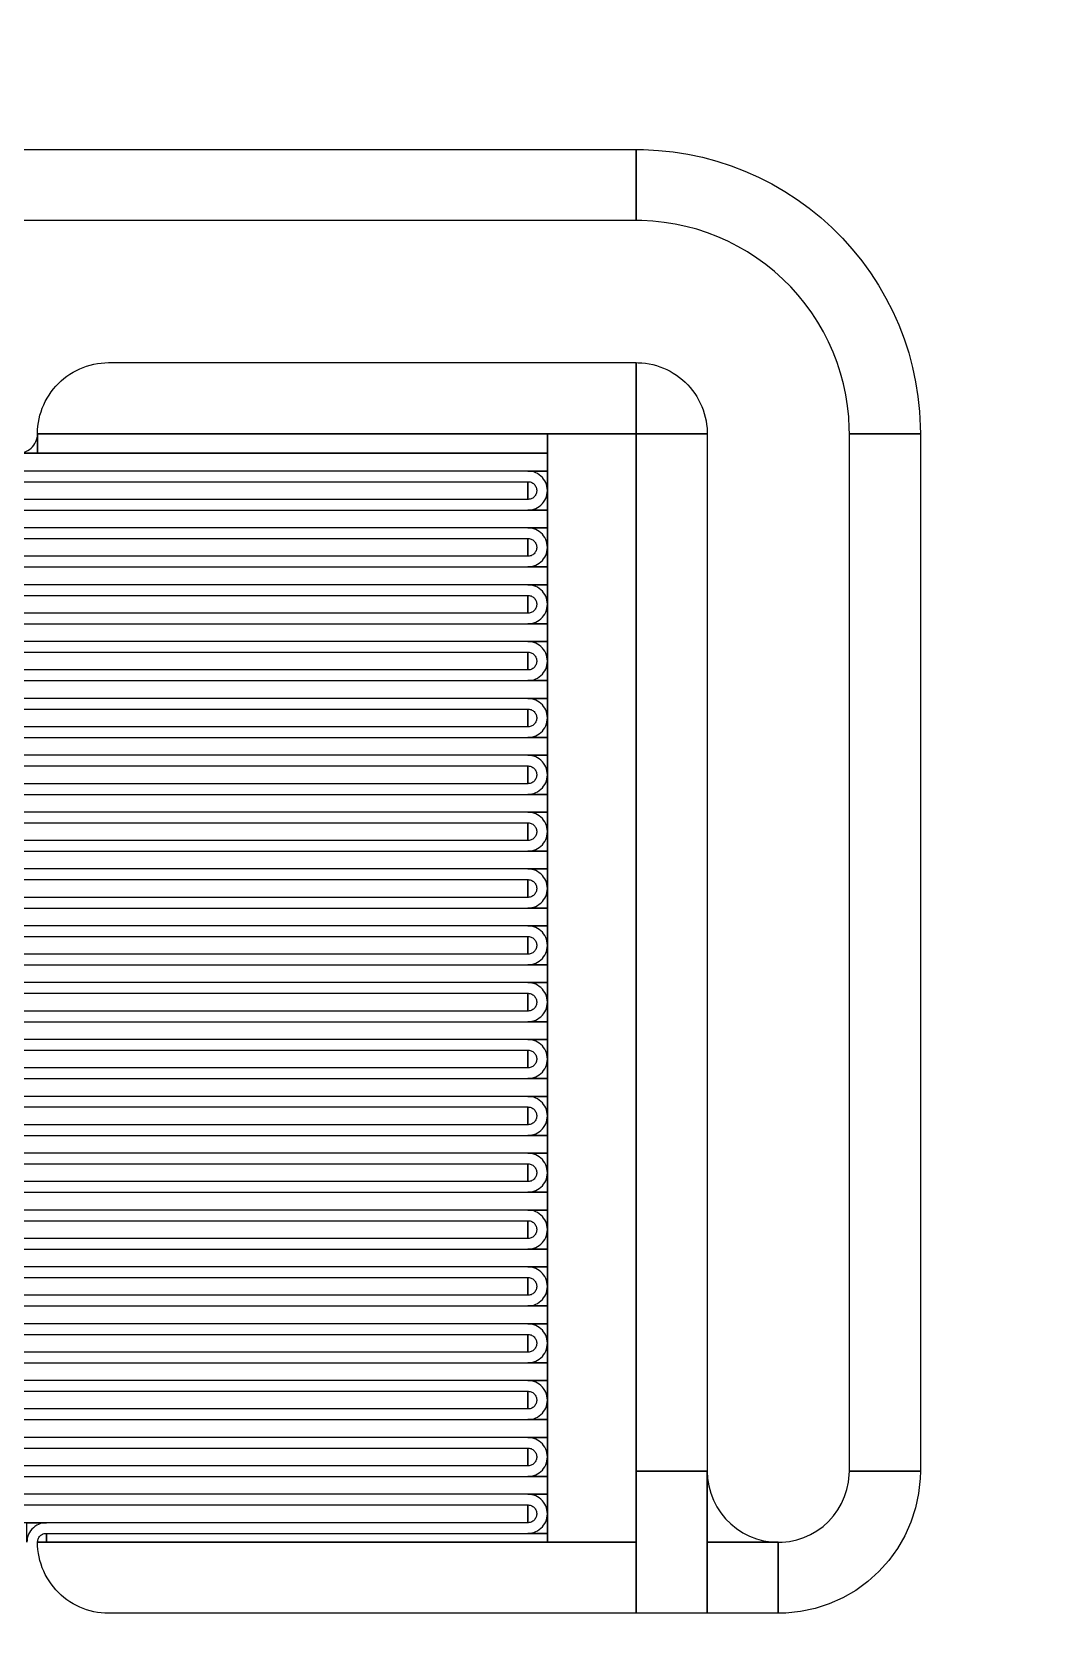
# Model space of a CAD drawing. Extents: x -50000 to 50000, y -50000 to 50000.
# Drawn here: x -30900 to -30614.2, y -11471.6 to -11018 of the extents above; entities that cross this region are included whole.
import ezdxf

# ---------------------------------------------------------------- set-up
doc = ezdxf.new("R2010")
doc.units = 0
doc.layers.add('FRAME', color=14, linetype='CONTINUOUS')
doc.layers.add('XOR4', color=17, linetype='CONTINUOUS')

# ---------------------------------------------------------------- blocks, each defined once
blk = doc.blocks.new('CHIP_RESONATOR')
at = {"layer": 'XOR4'}
for points in [[(4830, 3229), (4830, 3249), (5170, 3249), (5170, 3229)], [(5230, 3169), (5229.979, 3170.571), (5229.815, 3173.708), (5229.487, 3176.832), (5228.995, 3179.934), (5228.342, 3183.007), (5227.529, 3186.041), (5226.558, 3189.028), (5225.433, 3191.961), (5224.155, 3194.831), (5222.729, 3197.63), (5221.158, 3200.35), (5219.448, 3202.984), (5217.601, 3205.526), (5215.624, 3207.967), (5213.522, 3210.301), (5211.301, 3212.522), (5208.967, 3214.624), (5206.526, 3216.601), (5203.984, 3218.448), (5201.35, 3220.158), (5198.63, 3221.729), (5195.831, 3223.155), (5192.961, 3224.433), (5190.028, 3225.558), (5187.041, 3226.529), (5184.007, 3227.342), (5180.934, 3227.995), (5177.832, 3228.487), (5174.708, 3228.815), (5171.571, 3228.979), (5170, 3229), (5170, 3249), (5172.094, 3248.973), (5176.277, 3248.753), (5180.442, 3248.316), (5184.579, 3247.66), (5188.676, 3246.79), (5192.721, 3245.706), (5196.705, 3244.411), (5200.615, 3242.91), (5204.441, 3241.207), (5208.173, 3239.305), (5211.8, 3237.211), (5215.312, 3234.93), (5218.701, 3232.468), (5221.956, 3229.832), (5225.068, 3227.03), (5228.03, 3224.068), (5230.832, 3220.956), (5233.468, 3217.701), (5235.93, 3214.312), (5238.211, 3210.8), (5240.305, 3207.173), (5242.207, 3203.441), (5243.91, 3199.615), (5245.411, 3195.705), (5246.706, 3191.721), (5247.79, 3187.676), (5248.66, 3183.579), (5249.316, 3179.442), (5249.753, 3175.277), (5249.973, 3171.094), (5250, 3169)], [(5001.5, 3169), (5001.527, 3170.047), (5001.61, 3171.091), (5001.746, 3172.129), (5001.937, 3173.158), (5002.181, 3174.176), (5002.479, 3175.18), (5002.828, 3176.167), (5003.229, 3177.135), (5003.68, 3178.08), (5004.179, 3179), (5004.727, 3179.893), (5005.32, 3180.756), (5005.957, 3181.586), (5006.637, 3182.383), (5007.358, 3183.142), (5008.117, 3183.863), (5008.914, 3184.543), (5009.744, 3185.18), (5010.607, 3185.773), (5011.5, 3186.321), (5012.42, 3186.82), (5013.365, 3187.271), (5014.333, 3187.672), (5015.32, 3188.021), (5016.324, 3188.319), (5017.342, 3188.563), (5018.371, 3188.754), (5019.409, 3188.89), (5020.453, 3188.973), (5021.5, 3189), (5170, 3189), (5170, 3169)], [(5170, 3169), (5170, 3189), (5170.524, 3188.993), (5171.569, 3188.938), (5172.611, 3188.829), (5173.645, 3188.665), (5174.669, 3188.447), (5175.68, 3188.176), (5176.676, 3187.853), (5177.654, 3187.478), (5178.61, 3187.052), (5179.543, 3186.576), (5180.45, 3186.053), (5181.328, 3185.483), (5182.175, 3184.867), (5182.989, 3184.208), (5183.767, 3183.507), (5184.507, 3182.767), (5185.208, 3181.989), (5185.867, 3181.175), (5186.483, 3180.328), (5187.053, 3179.45), (5187.576, 3178.543), (5188.052, 3177.61), (5188.478, 3176.654), (5188.853, 3175.676), (5189.176, 3174.68), (5189.447, 3173.669), (5189.665, 3172.645), (5189.829, 3171.611), (5189.938, 3170.569), (5189.993, 3169.524), (5190, 3169)], [(4996, 3163.5), (4996.575, 3163.53), (4997.144, 3163.62), (4997.7, 3163.769), (4998.237, 3163.975), (4998.75, 3164.237), (4999.233, 3164.55), (4999.68, 3164.913), (5000.087, 3165.32), (5000.45, 3165.767), (5000.763, 3166.25), (5001.025, 3166.763), (5001.231, 3167.3), (5001.38, 3167.856), (5001.47, 3168.425), (5001.5, 3169), (5001.5, 3163.5)], [(5001.5, 3163.5), (5001.5, 3169), (5145, 3169), (5145, 3163.5)], [(5145, 2857), (5145, 3169), (5170, 3169), (5170, 2857)], [(5170, 2877), (5170, 3169), (5190, 3169), (5190, 2877)], [(5230, 2877), (5230, 3169), (5250, 3169), (5250, 2877)], [(4860.5, 3158.5), (4860.5, 3163.5), (5145, 3163.5), (5145, 3158.5)], [(5145, 3153), (5144.97, 3153.575), (5144.88, 3154.144), (5144.731, 3154.7), (5144.525, 3155.237), (5144.263, 3155.75), (5143.95, 3156.233), (5143.587, 3156.68), (5143.18, 3157.087), (5142.733, 3157.45), (5142.25, 3157.763), (5141.737, 3158.025), (5141.2, 3158.231), (5140.644, 3158.38), (5140.075, 3158.47), (5139.5, 3158.5), (5145, 3158.5)], [(4855, 3150.5), (4855, 3155.5), (5139.5, 3155.5), (5139.5, 3150.5)], [(5139.5, 3150.5), (5139.5, 3155.5), (5139.631, 3155.497), (5139.891, 3155.469), (5140.147, 3155.415), (5140.396, 3155.334), (5140.635, 3155.228), (5140.862, 3155.097), (5141.073, 3154.943), (5141.268, 3154.768), (5141.443, 3154.573), (5141.597, 3154.362), (5141.728, 3154.135), (5141.834, 3153.896), (5141.915, 3153.647), (5141.969, 3153.391), (5141.997, 3153.131), (5141.997, 3152.869), (5141.969, 3152.609), (5141.915, 3152.353), (5141.834, 3152.104), (5141.728, 3151.865), (5141.597, 3151.638), (5141.443, 3151.427), (5141.268, 3151.232), (5141.073, 3151.057), (5140.862, 3150.903), (5140.635, 3150.772), (5140.396, 3150.666), (5140.147, 3150.585), (5139.891, 3150.531), (5139.631, 3150.503)], [(5139.5, 3147.5), (5140.075, 3147.53), (5140.644, 3147.62), (5141.2, 3147.769), (5141.737, 3147.975), (5142.25, 3148.237), (5142.733, 3148.55), (5143.18, 3148.913), (5143.587, 3149.32), (5143.95, 3149.767), (5144.263, 3150.25), (5144.525, 3150.763), (5144.731, 3151.3), (5144.88, 3151.856), (5144.97, 3152.425), (5145, 3153), (5145, 3147.5)], [(4860.5, 3142.5), (4860.5, 3147.5), (5145, 3147.5), (5145, 3142.5)], [(4855, 3134.5), (4855, 3139.5), (5139.5, 3139.5), (5139.5, 3134.5)], [(5145, 3137), (5144.97, 3137.575), (5144.88, 3138.144), (5144.731, 3138.7), (5144.525, 3139.237), (5144.263, 3139.75), (5143.95, 3140.233), (5143.587, 3140.68), (5143.18, 3141.087), (5142.733, 3141.45), (5142.25, 3141.763), (5141.737, 3142.025), (5141.2, 3142.231), (5140.644, 3142.38), (5140.075, 3142.47), (5139.5, 3142.5), (5145, 3142.5)], [(5139.5, 3134.5), (5139.5, 3139.5), (5139.631, 3139.497), (5139.891, 3139.469), (5140.147, 3139.415), (5140.396, 3139.334), (5140.635, 3139.228), (5140.862, 3139.097), (5141.073, 3138.943), (5141.268, 3138.768), (5141.443, 3138.573), (5141.597, 3138.362), (5141.728, 3138.135), (5141.834, 3137.896), (5141.915, 3137.647), (5141.969, 3137.391), (5141.997, 3137.131), (5141.997, 3136.869), (5141.969, 3136.609), (5141.915, 3136.353), (5141.834, 3136.104), (5141.728, 3135.865), (5141.597, 3135.638), (5141.443, 3135.427), (5141.268, 3135.232), (5141.073, 3135.057), (5140.862, 3134.903), (5140.635, 3134.772), (5140.396, 3134.666), (5140.147, 3134.585), (5139.891, 3134.531), (5139.631, 3134.503)], [(5139.5, 3131.5), (5140.075, 3131.53), (5140.644, 3131.62), (5141.2, 3131.769), (5141.737, 3131.975), (5142.25, 3132.237), (5142.733, 3132.55), (5143.18, 3132.913), (5143.587, 3133.32), (5143.95, 3133.767), (5144.263, 3134.25), (5144.525, 3134.763), (5144.731, 3135.3), (5144.88, 3135.856), (5144.97, 3136.425), (5145, 3137), (5145, 3131.5)], [(4860.5, 3126.5), (4860.5, 3131.5), (5145, 3131.5), (5145, 3126.5)], [(5145, 3121), (5144.97, 3121.575), (5144.88, 3122.144), (5144.731, 3122.7), (5144.525, 3123.237), (5144.263, 3123.75), (5143.95, 3124.233), (5143.587, 3124.68), (5143.18, 3125.087), (5142.733, 3125.45), (5142.25, 3125.763), (5141.737, 3126.025), (5141.2, 3126.231), (5140.644, 3126.38), (5140.075, 3126.47), (5139.5, 3126.5), (5145, 3126.5)], [(4855, 3118.5), (4855, 3123.5), (5139.5, 3123.5), (5139.5, 3118.5)], [(5139.5, 3118.5), (5139.5, 3123.5), (5139.631, 3123.497), (5139.891, 3123.469), (5140.147, 3123.415), (5140.396, 3123.334), (5140.635, 3123.228), (5140.862, 3123.097), (5141.073, 3122.943), (5141.268, 3122.768), (5141.443, 3122.573), (5141.597, 3122.362), (5141.728, 3122.135), (5141.834, 3121.896), (5141.915, 3121.647), (5141.969, 3121.391), (5141.997, 3121.131), (5141.997, 3120.869), (5141.969, 3120.609), (5141.915, 3120.353), (5141.834, 3120.104), (5141.728, 3119.865), (5141.597, 3119.638), (5141.443, 3119.427), (5141.268, 3119.232), (5141.073, 3119.057), (5140.862, 3118.903), (5140.635, 3118.772), (5140.396, 3118.666), (5140.147, 3118.585), (5139.891, 3118.531), (5139.631, 3118.503)], [(5139.5, 3115.5), (5140.075, 3115.53), (5140.644, 3115.62), (5141.2, 3115.769), (5141.737, 3115.975), (5142.25, 3116.237), (5142.733, 3116.55), (5143.18, 3116.913), (5143.587, 3117.32), (5143.95, 3117.767), (5144.263, 3118.25), (5144.525, 3118.763), (5144.731, 3119.3), (5144.88, 3119.856), (5144.97, 3120.425), (5145, 3121), (5145, 3115.5)], [(4860.5, 3110.5), (4860.5, 3115.5), (5145, 3115.5), (5145, 3110.5)], [(4855, 3102.5), (4855, 3107.5), (5139.5, 3107.5), (5139.5, 3102.5)], [(5145, 3105), (5144.97, 3105.575), (5144.88, 3106.144), (5144.731, 3106.7), (5144.525, 3107.237), (5144.263, 3107.75), (5143.95, 3108.233), (5143.587, 3108.68), (5143.18, 3109.087), (5142.733, 3109.45), (5142.25, 3109.763), (5141.737, 3110.025), (5141.2, 3110.231), (5140.644, 3110.38), (5140.075, 3110.47), (5139.5, 3110.5), (5145, 3110.5)], [(5139.5, 3102.5), (5139.5, 3107.5), (5139.631, 3107.497), (5139.891, 3107.469), (5140.147, 3107.415), (5140.396, 3107.334), (5140.635, 3107.228), (5140.862, 3107.097), (5141.073, 3106.943), (5141.268, 3106.768), (5141.443, 3106.573), (5141.597, 3106.362), (5141.728, 3106.135), (5141.834, 3105.896), (5141.915, 3105.647), (5141.969, 3105.391), (5141.997, 3105.131), (5141.997, 3104.869), (5141.969, 3104.609), (5141.915, 3104.353), (5141.834, 3104.104), (5141.728, 3103.865), (5141.597, 3103.638), (5141.443, 3103.427), (5141.268, 3103.232), (5141.073, 3103.057), (5140.862, 3102.903), (5140.635, 3102.772), (5140.396, 3102.666), (5140.147, 3102.585), (5139.891, 3102.531), (5139.631, 3102.503)], [(5139.5, 3099.5), (5140.075, 3099.53), (5140.644, 3099.62), (5141.2, 3099.769), (5141.737, 3099.975), (5142.25, 3100.237), (5142.733, 3100.55), (5143.18, 3100.913), (5143.587, 3101.32), (5143.95, 3101.767), (5144.263, 3102.25), (5144.525, 3102.763), (5144.731, 3103.3), (5144.88, 3103.856), (5144.97, 3104.425), (5145, 3105), (5145, 3099.5)], [(4860.5, 3094.5), (4860.5, 3099.5), (5145, 3099.5), (5145, 3094.5)], [(5145, 3089), (5144.97, 3089.575), (5144.88, 3090.144), (5144.731, 3090.7), (5144.525, 3091.237), (5144.263, 3091.75), (5143.95, 3092.233), (5143.587, 3092.68), (5143.18, 3093.087), (5142.733, 3093.45), (5142.25, 3093.763), (5141.737, 3094.025), (5141.2, 3094.231), (5140.644, 3094.38), (5140.075, 3094.47), (5139.5, 3094.5), (5145, 3094.5)], [(4855, 3086.5), (4855, 3091.5), (5139.5, 3091.5), (5139.5, 3086.5)], [(5139.5, 3086.5), (5139.5, 3091.5), (5139.631, 3091.497), (5139.891, 3091.469), (5140.147, 3091.415), (5140.396, 3091.334), (5140.635, 3091.228), (5140.862, 3091.097), (5141.073, 3090.943), (5141.268, 3090.768), (5141.443, 3090.573), (5141.597, 3090.362), (5141.728, 3090.135), (5141.834, 3089.896), (5141.915, 3089.647), (5141.969, 3089.391), (5141.997, 3089.131), (5141.997, 3088.869), (5141.969, 3088.609), (5141.915, 3088.353), (5141.834, 3088.104), (5141.728, 3087.865), (5141.597, 3087.638), (5141.443, 3087.427), (5141.268, 3087.232), (5141.073, 3087.057), (5140.862, 3086.903), (5140.635, 3086.772), (5140.396, 3086.666), (5140.147, 3086.585), (5139.891, 3086.531), (5139.631, 3086.503)], [(5139.5, 3083.5), (5140.075, 3083.53), (5140.644, 3083.62), (5141.2, 3083.769), (5141.737, 3083.975), (5142.25, 3084.237), (5142.733, 3084.55), (5143.18, 3084.913), (5143.587, 3085.32), (5143.95, 3085.767), (5144.263, 3086.25), (5144.525, 3086.763), (5144.731, 3087.3), (5144.88, 3087.856), (5144.97, 3088.425), (5145, 3089), (5145, 3083.5)], [(4860.5, 3078.5), (4860.5, 3083.5), (5145, 3083.5), (5145, 3078.5)], [(4855, 3070.5), (4855, 3075.5), (5139.5, 3075.5), (5139.5, 3070.5)], [(5145, 3073), (5144.97, 3073.575), (5144.88, 3074.144), (5144.731, 3074.7), (5144.525, 3075.237), (5144.263, 3075.75), (5143.95, 3076.233), (5143.587, 3076.68), (5143.18, 3077.087), (5142.733, 3077.45), (5142.25, 3077.763), (5141.737, 3078.025), (5141.2, 3078.231), (5140.644, 3078.38), (5140.075, 3078.47), (5139.5, 3078.5), (5145, 3078.5)], [(5139.5, 3070.5), (5139.5, 3075.5), (5139.631, 3075.497), (5139.891, 3075.469), (5140.147, 3075.415), (5140.396, 3075.334), (5140.635, 3075.228), (5140.862, 3075.097), (5141.073, 3074.943), (5141.268, 3074.768), (5141.443, 3074.573), (5141.597, 3074.362), (5141.728, 3074.135), (5141.834, 3073.896), (5141.915, 3073.647), (5141.969, 3073.391), (5141.997, 3073.131), (5141.997, 3072.869), (5141.969, 3072.609), (5141.915, 3072.353), (5141.834, 3072.104), (5141.728, 3071.865), (5141.597, 3071.638), (5141.443, 3071.427), (5141.268, 3071.232), (5141.073, 3071.057), (5140.862, 3070.903), (5140.635, 3070.772), (5140.396, 3070.666), (5140.147, 3070.585), (5139.891, 3070.531), (5139.631, 3070.503)], [(5139.5, 3067.5), (5140.075, 3067.53), (5140.644, 3067.62), (5141.2, 3067.769), (5141.737, 3067.975), (5142.25, 3068.237), (5142.733, 3068.55), (5143.18, 3068.913), (5143.587, 3069.32), (5143.95, 3069.767), (5144.263, 3070.25), (5144.525, 3070.763), (5144.731, 3071.3), (5144.88, 3071.856), (5144.97, 3072.425), (5145, 3073), (5145, 3067.5)], [(4860.5, 3062.5), (4860.5, 3067.5), (5145, 3067.5), (5145, 3062.5)], [(5145, 3057), (5144.97, 3057.575), (5144.88, 3058.144), (5144.731, 3058.7), (5144.525, 3059.237), (5144.263, 3059.75), (5143.95, 3060.233), (5143.587, 3060.68), (5143.18, 3061.087), (5142.733, 3061.45), (5142.25, 3061.763), (5141.737, 3062.025), (5141.2, 3062.231), (5140.644, 3062.38), (5140.075, 3062.47), (5139.5, 3062.5), (5145, 3062.5)], [(4855, 3054.5), (4855, 3059.5), (5139.5, 3059.5), (5139.5, 3054.5)], [(5139.5, 3054.5), (5139.5, 3059.5), (5139.631, 3059.497), (5139.891, 3059.469), (5140.147, 3059.415), (5140.396, 3059.334), (5140.635, 3059.228), (5140.862, 3059.097), (5141.073, 3058.943), (5141.268, 3058.768), (5141.443, 3058.573), (5141.597, 3058.362), (5141.728, 3058.135), (5141.834, 3057.896), (5141.915, 3057.647), (5141.969, 3057.391), (5141.997, 3057.131), (5141.997, 3056.869), (5141.969, 3056.609), (5141.915, 3056.353), (5141.834, 3056.104), (5141.728, 3055.865), (5141.597, 3055.638), (5141.443, 3055.427), (5141.268, 3055.232), (5141.073, 3055.057), (5140.862, 3054.903), (5140.635, 3054.772), (5140.396, 3054.666), (5140.147, 3054.585), (5139.891, 3054.531), (5139.631, 3054.503)], [(5139.5, 3051.5), (5140.075, 3051.53), (5140.644, 3051.62), (5141.2, 3051.769), (5141.737, 3051.975), (5142.25, 3052.237), (5142.733, 3052.55), (5143.18, 3052.913), (5143.587, 3053.32), (5143.95, 3053.767), (5144.263, 3054.25), (5144.525, 3054.763), (5144.731, 3055.3), (5144.88, 3055.856), (5144.97, 3056.425), (5145, 3057), (5145, 3051.5)], [(4860.5, 3046.5), (4860.5, 3051.5), (5145, 3051.5), (5145, 3046.5)], [(5145, 3041), (5144.97, 3041.575), (5144.88, 3042.144), (5144.731, 3042.7), (5144.525, 3043.237), (5144.263, 3043.75), (5143.95, 3044.233), (5143.587, 3044.68), (5143.18, 3045.087), (5142.733, 3045.45), (5142.25, 3045.763), (5141.737, 3046.025), (5141.2, 3046.231), (5140.644, 3046.38), (5140.075, 3046.47), (5139.5, 3046.5), (5145, 3046.5)], [(4855, 3038.5), (4855, 3043.5), (5139.5, 3043.5), (5139.5, 3038.5)], [(5139.5, 3038.5), (5139.5, 3043.5), (5139.631, 3043.497), (5139.891, 3043.469), (5140.147, 3043.415), (5140.396, 3043.334), (5140.635, 3043.228), (5140.862, 3043.097), (5141.073, 3042.943), (5141.268, 3042.768), (5141.443, 3042.573), (5141.597, 3042.362), (5141.728, 3042.135), (5141.834, 3041.896), (5141.915, 3041.647), (5141.969, 3041.391), (5141.997, 3041.131), (5141.997, 3040.869), (5141.969, 3040.609), (5141.915, 3040.353), (5141.834, 3040.104), (5141.728, 3039.865), (5141.597, 3039.638), (5141.443, 3039.427), (5141.268, 3039.232), (5141.073, 3039.057), (5140.862, 3038.903), (5140.635, 3038.772), (5140.396, 3038.666), (5140.147, 3038.585), (5139.891, 3038.531), (5139.631, 3038.503)], [(5139.5, 3035.5), (5140.075, 3035.53), (5140.644, 3035.62), (5141.2, 3035.769), (5141.737, 3035.975), (5142.25, 3036.237), (5142.733, 3036.55), (5143.18, 3036.913), (5143.587, 3037.32), (5143.95, 3037.767), (5144.263, 3038.25), (5144.525, 3038.763), (5144.731, 3039.3), (5144.88, 3039.856), (5144.97, 3040.425), (5145, 3041), (5145, 3035.5)], [(4860.5, 3030.5), (4860.5, 3035.5), (5145, 3035.5), (5145, 3030.5)], [(5145, 3025), (5144.97, 3025.575), (5144.88, 3026.144), (5144.731, 3026.7), (5144.525, 3027.237), (5144.263, 3027.75), (5143.95, 3028.233), (5143.587, 3028.68), (5143.18, 3029.087), (5142.733, 3029.45), (5142.25, 3029.763), (5141.737, 3030.025), (5141.2, 3030.231), (5140.644, 3030.38), (5140.075, 3030.47), (5139.5, 3030.5), (5145, 3030.5)], [(4855, 3022.5), (4855, 3027.5), (5139.5, 3027.5), (5139.5, 3022.5)], [(5139.5, 3022.5), (5139.5, 3027.5), (5139.631, 3027.497), (5139.891, 3027.469), (5140.147, 3027.415), (5140.396, 3027.334), (5140.635, 3027.228), (5140.862, 3027.097), (5141.073, 3026.943), (5141.268, 3026.768), (5141.443, 3026.573), (5141.597, 3026.362), (5141.728, 3026.135), (5141.834, 3025.896), (5141.915, 3025.647), (5141.969, 3025.391), (5141.997, 3025.131), (5141.997, 3024.869), (5141.969, 3024.609), (5141.915, 3024.353), (5141.834, 3024.104), (5141.728, 3023.865), (5141.597, 3023.638), (5141.443, 3023.427), (5141.268, 3023.232), (5141.073, 3023.057), (5140.862, 3022.903), (5140.635, 3022.772), (5140.396, 3022.666), (5140.147, 3022.585), (5139.891, 3022.531), (5139.631, 3022.503)], [(5139.5, 3019.5), (5140.075, 3019.53), (5140.644, 3019.62), (5141.2, 3019.769), (5141.737, 3019.975), (5142.25, 3020.237), (5142.733, 3020.55), (5143.18, 3020.913), (5143.587, 3021.32), (5143.95, 3021.767), (5144.263, 3022.25), (5144.525, 3022.763), (5144.731, 3023.3), (5144.88, 3023.856), (5144.97, 3024.425), (5145, 3025), (5145, 3019.5)], [(4860.5, 3014.5), (4860.5, 3019.5), (5145, 3019.5), (5145, 3014.5)], [(5145, 3009), (5144.97, 3009.575), (5144.88, 3010.144), (5144.731, 3010.7), (5144.525, 3011.237), (5144.263, 3011.75), (5143.95, 3012.233), (5143.587, 3012.68), (5143.18, 3013.087), (5142.733, 3013.45), (5142.25, 3013.763), (5141.737, 3014.025), (5141.2, 3014.231), (5140.644, 3014.38), (5140.075, 3014.47), (5139.5, 3014.5), (5145, 3014.5)], [(4855, 3006.5), (4855, 3011.5), (5139.5, 3011.5), (5139.5, 3006.5)], [(5139.5, 3006.5), (5139.5, 3011.5), (5139.631, 3011.497), (5139.891, 3011.469), (5140.147, 3011.415), (5140.396, 3011.334), (5140.635, 3011.228), (5140.862, 3011.097), (5141.073, 3010.943), (5141.268, 3010.768), (5141.443, 3010.573), (5141.597, 3010.362), (5141.728, 3010.135), (5141.834, 3009.896), (5141.915, 3009.647), (5141.969, 3009.391), (5141.997, 3009.131), (5141.997, 3008.869), (5141.969, 3008.609), (5141.915, 3008.353), (5141.834, 3008.104), (5141.728, 3007.865), (5141.597, 3007.638), (5141.443, 3007.427), (5141.268, 3007.232), (5141.073, 3007.057), (5140.862, 3006.903), (5140.635, 3006.772), (5140.396, 3006.666), (5140.147, 3006.585), (5139.891, 3006.531), (5139.631, 3006.503)], [(5139.5, 3003.5), (5140.075, 3003.53), (5140.644, 3003.62), (5141.2, 3003.769), (5141.737, 3003.975), (5142.25, 3004.237), (5142.733, 3004.55), (5143.18, 3004.913), (5143.587, 3005.32), (5143.95, 3005.767), (5144.263, 3006.25), (5144.525, 3006.763), (5144.731, 3007.3), (5144.88, 3007.856), (5144.97, 3008.425), (5145, 3009), (5145, 3003.5)], [(4860.5, 2998.5), (4860.5, 3003.5), (5145, 3003.5), (5145, 2998.5)], [(5145, 2993), (5144.97, 2993.575), (5144.88, 2994.144), (5144.731, 2994.7), (5144.525, 2995.237), (5144.263, 2995.75), (5143.95, 2996.233), (5143.587, 2996.68), (5143.18, 2997.087), (5142.733, 2997.45), (5142.25, 2997.763), (5141.737, 2998.025), (5141.2, 2998.231), (5140.644, 2998.38), (5140.075, 2998.47), (5139.5, 2998.5), (5145, 2998.5)], [(4855, 2990.5), (4855, 2995.5), (5139.5, 2995.5), (5139.5, 2990.5)], [(5139.5, 2990.5), (5139.5, 2995.5), (5139.631, 2995.497), (5139.891, 2995.469), (5140.147, 2995.415), (5140.396, 2995.334), (5140.635, 2995.228), (5140.862, 2995.097), (5141.073, 2994.943), (5141.268, 2994.768), (5141.443, 2994.573), (5141.597, 2994.362), (5141.728, 2994.135), (5141.834, 2993.896), (5141.915, 2993.647), (5141.969, 2993.391), (5141.997, 2993.131), (5141.997, 2992.869), (5141.969, 2992.609), (5141.915, 2992.353), (5141.834, 2992.104), (5141.728, 2991.865), (5141.597, 2991.638), (5141.443, 2991.427), (5141.268, 2991.232), (5141.073, 2991.057), (5140.862, 2990.903), (5140.635, 2990.772), (5140.396, 2990.666), (5140.147, 2990.585), (5139.891, 2990.531), (5139.631, 2990.503)], [(5139.5, 2987.5), (5140.075, 2987.53), (5140.644, 2987.62), (5141.2, 2987.769), (5141.737, 2987.975), (5142.25, 2988.237), (5142.733, 2988.55), (5143.18, 2988.913), (5143.587, 2989.32), (5143.95, 2989.767), (5144.263, 2990.25), (5144.525, 2990.763), (5144.731, 2991.3), (5144.88, 2991.856), (5144.97, 2992.425), (5145, 2993), (5145, 2987.5)], [(4860.5, 2982.5), (4860.5, 2987.5), (5145, 2987.5), (5145, 2982.5)], [(5145, 2977), (5144.97, 2977.575), (5144.88, 2978.144), (5144.731, 2978.7), (5144.525, 2979.237), (5144.263, 2979.75), (5143.95, 2980.233), (5143.587, 2980.68), (5143.18, 2981.087), (5142.733, 2981.45), (5142.25, 2981.763), (5141.737, 2982.025), (5141.2, 2982.231), (5140.644, 2982.38), (5140.075, 2982.47), (5139.5, 2982.5), (5145, 2982.5)], [(4855, 2974.5), (4855, 2979.5), (5139.5, 2979.5), (5139.5, 2974.5)], [(5139.5, 2974.5), (5139.5, 2979.5), (5139.631, 2979.497), (5139.891, 2979.469), (5140.147, 2979.415), (5140.396, 2979.334), (5140.635, 2979.228), (5140.862, 2979.097), (5141.073, 2978.943), (5141.268, 2978.768), (5141.443, 2978.573), (5141.597, 2978.362), (5141.728, 2978.135), (5141.834, 2977.896), (5141.915, 2977.647), (5141.969, 2977.391), (5141.997, 2977.131), (5141.997, 2976.869), (5141.969, 2976.609), (5141.915, 2976.353), (5141.834, 2976.104), (5141.728, 2975.865), (5141.597, 2975.638), (5141.443, 2975.427), (5141.268, 2975.232), (5141.073, 2975.057), (5140.862, 2974.903), (5140.635, 2974.772), (5140.396, 2974.666), (5140.147, 2974.585), (5139.891, 2974.531), (5139.631, 2974.503)], [(5139.5, 2971.5), (5140.075, 2971.53), (5140.644, 2971.62), (5141.2, 2971.769), (5141.737, 2971.975), (5142.25, 2972.237), (5142.733, 2972.55), (5143.18, 2972.913), (5143.587, 2973.32), (5143.95, 2973.767), (5144.263, 2974.25), (5144.525, 2974.763), (5144.731, 2975.3), (5144.88, 2975.856), (5144.97, 2976.425), (5145, 2977), (5145, 2971.5)], [(4860.5, 2966.5), (4860.5, 2971.5), (5145, 2971.5), (5145, 2966.5)], [(5145, 2961), (5144.97, 2961.575), (5144.88, 2962.144), (5144.731, 2962.7), (5144.525, 2963.237), (5144.263, 2963.75), (5143.95, 2964.233), (5143.587, 2964.68), (5143.18, 2965.087), (5142.733, 2965.45), (5142.25, 2965.763), (5141.737, 2966.025), (5141.2, 2966.231), (5140.644, 2966.38), (5140.075, 2966.47), (5139.5, 2966.5), (5145, 2966.5)], [(4855, 2958.5), (4855, 2963.5), (5139.5, 2963.5), (5139.5, 2958.5)], [(5139.5, 2958.5), (5139.5, 2963.5), (5139.631, 2963.497), (5139.891, 2963.469), (5140.147, 2963.415), (5140.396, 2963.334), (5140.635, 2963.228), (5140.862, 2963.097), (5141.073, 2962.943), (5141.268, 2962.768), (5141.443, 2962.573), (5141.597, 2962.362), (5141.728, 2962.135), (5141.834, 2961.896), (5141.915, 2961.647), (5141.969, 2961.391), (5141.997, 2961.131), (5141.997, 2960.869), (5141.969, 2960.609), (5141.915, 2960.353), (5141.834, 2960.104), (5141.728, 2959.865), (5141.597, 2959.638), (5141.443, 2959.427), (5141.268, 2959.232), (5141.073, 2959.057), (5140.862, 2958.903), (5140.635, 2958.772), (5140.396, 2958.666), (5140.147, 2958.585), (5139.891, 2958.531), (5139.631, 2958.503)], [(5139.5, 2955.5), (5140.075, 2955.53), (5140.644, 2955.62), (5141.2, 2955.769), (5141.737, 2955.975), (5142.25, 2956.237), (5142.733, 2956.55), (5143.18, 2956.913), (5143.587, 2957.32), (5143.95, 2957.767), (5144.263, 2958.25), (5144.525, 2958.763), (5144.731, 2959.3), (5144.88, 2959.856), (5144.97, 2960.425), (5145, 2961), (5145, 2955.5)], [(4860.5, 2950.5), (4860.5, 2955.5), (5145, 2955.5), (5145, 2950.5)], [(5145, 2945), (5144.97, 2945.575), (5144.88, 2946.144), (5144.731, 2946.7), (5144.525, 2947.237), (5144.263, 2947.75), (5143.95, 2948.233), (5143.587, 2948.68), (5143.18, 2949.087), (5142.733, 2949.45), (5142.25, 2949.763), (5141.737, 2950.025), (5141.2, 2950.231), (5140.644, 2950.38), (5140.075, 2950.47), (5139.5, 2950.5), (5145, 2950.5)], [(4855, 2942.5), (4855, 2947.5), (5139.5, 2947.5), (5139.5, 2942.5)], [(5139.5, 2942.5), (5139.5, 2947.5), (5139.631, 2947.497), (5139.891, 2947.469), (5140.147, 2947.415), (5140.396, 2947.334), (5140.635, 2947.228), (5140.862, 2947.097), (5141.073, 2946.943), (5141.268, 2946.768), (5141.443, 2946.573), (5141.597, 2946.362), (5141.728, 2946.135), (5141.834, 2945.896), (5141.915, 2945.647), (5141.969, 2945.391), (5141.997, 2945.131), (5141.997, 2944.869), (5141.969, 2944.609), (5141.915, 2944.353), (5141.834, 2944.104), (5141.728, 2943.865), (5141.597, 2943.638), (5141.443, 2943.427), (5141.268, 2943.232), (5141.073, 2943.057), (5140.862, 2942.903), (5140.635, 2942.772), (5140.396, 2942.666), (5140.147, 2942.585), (5139.891, 2942.531), (5139.631, 2942.503)], [(5139.5, 2939.5), (5140.075, 2939.53), (5140.644, 2939.62), (5141.2, 2939.769), (5141.737, 2939.975), (5142.25, 2940.237), (5142.733, 2940.55), (5143.18, 2940.913), (5143.587, 2941.32), (5143.95, 2941.767), (5144.263, 2942.25), (5144.525, 2942.763), (5144.731, 2943.3), (5144.88, 2943.856), (5144.97, 2944.425), (5145, 2945), (5145, 2939.5)], [(4860.5, 2934.5), (4860.5, 2939.5), (5145, 2939.5), (5145, 2934.5)], [(4855, 2926.5), (4855, 2931.5), (5139.5, 2931.5), (5139.5, 2926.5)], [(5145, 2929), (5144.97, 2929.575), (5144.88, 2930.144), (5144.731, 2930.7), (5144.525, 2931.237), (5144.263, 2931.75), (5143.95, 2932.233), (5143.587, 2932.68), (5143.18, 2933.087), (5142.733, 2933.45), (5142.25, 2933.763), (5141.737, 2934.025), (5141.2, 2934.231), (5140.644, 2934.38), (5140.075, 2934.47), (5139.5, 2934.5), (5145, 2934.5)], [(5139.5, 2926.5), (5139.5, 2931.5), (5139.631, 2931.497), (5139.891, 2931.469), (5140.147, 2931.415), (5140.396, 2931.334), (5140.635, 2931.228), (5140.862, 2931.097), (5141.073, 2930.943), (5141.268, 2930.768), (5141.443, 2930.573), (5141.597, 2930.362), (5141.728, 2930.135), (5141.834, 2929.896), (5141.915, 2929.647), (5141.969, 2929.391), (5141.997, 2929.131), (5141.997, 2928.869), (5141.969, 2928.609), (5141.915, 2928.353), (5141.834, 2928.104), (5141.728, 2927.865), (5141.597, 2927.638), (5141.443, 2927.427), (5141.268, 2927.232), (5141.073, 2927.057), (5140.862, 2926.903), (5140.635, 2926.772), (5140.396, 2926.666), (5140.147, 2926.585), (5139.891, 2926.531), (5139.631, 2926.503)], [(5139.5, 2923.5), (5140.075, 2923.53), (5140.644, 2923.62), (5141.2, 2923.769), (5141.737, 2923.975), (5142.25, 2924.237), (5142.733, 2924.55), (5143.18, 2924.913), (5143.587, 2925.32), (5143.95, 2925.767), (5144.263, 2926.25), (5144.525, 2926.763), (5144.731, 2927.3), (5144.88, 2927.856), (5144.97, 2928.425), (5145, 2929), (5145, 2923.5)], [(4860.5, 2918.5), (4860.5, 2923.5), (5145, 2923.5), (5145, 2918.5)], [(5145, 2913), (5144.97, 2913.575), (5144.88, 2914.144), (5144.731, 2914.7), (5144.525, 2915.237), (5144.263, 2915.75), (5143.95, 2916.233), (5143.587, 2916.68), (5143.18, 2917.087), (5142.733, 2917.45), (5142.25, 2917.763), (5141.737, 2918.025), (5141.2, 2918.231), (5140.644, 2918.38), (5140.075, 2918.47), (5139.5, 2918.5), (5145, 2918.5)], [(4855, 2910.5), (4855, 2915.5), (5139.5, 2915.5), (5139.5, 2910.5)], [(5139.5, 2910.5), (5139.5, 2915.5), (5139.631, 2915.497), (5139.891, 2915.469), (5140.147, 2915.415), (5140.396, 2915.334), (5140.635, 2915.228), (5140.862, 2915.097), (5141.073, 2914.943), (5141.268, 2914.768), (5141.443, 2914.573), (5141.597, 2914.362), (5141.728, 2914.135), (5141.834, 2913.896), (5141.915, 2913.647), (5141.969, 2913.391), (5141.997, 2913.131), (5141.997, 2912.869), (5141.969, 2912.609), (5141.915, 2912.353), (5141.834, 2912.104), (5141.728, 2911.865), (5141.597, 2911.638), (5141.443, 2911.427), (5141.268, 2911.232), (5141.073, 2911.057), (5140.862, 2910.903), (5140.635, 2910.772), (5140.396, 2910.666), (5140.147, 2910.585), (5139.891, 2910.531), (5139.631, 2910.503)], [(5139.5, 2907.5), (5140.075, 2907.53), (5140.644, 2907.62), (5141.2, 2907.769), (5141.737, 2907.975), (5142.25, 2908.237), (5142.733, 2908.55), (5143.18, 2908.913), (5143.587, 2909.32), (5143.95, 2909.767), (5144.263, 2910.25), (5144.525, 2910.763), (5144.731, 2911.3), (5144.88, 2911.856), (5144.97, 2912.425), (5145, 2913), (5145, 2907.5)], [(4860.5, 2902.5), (4860.5, 2907.5), (5145, 2907.5), (5145, 2902.5)], [(4855, 2894.5), (4855, 2899.5), (5139.5, 2899.5), (5139.5, 2894.5)], [(5145, 2897), (5144.97, 2897.575), (5144.88, 2898.144), (5144.731, 2898.7), (5144.525, 2899.237), (5144.263, 2899.75), (5143.95, 2900.233), (5143.587, 2900.68), (5143.18, 2901.087), (5142.733, 2901.45), (5142.25, 2901.763), (5141.737, 2902.025), (5141.2, 2902.231), (5140.644, 2902.38), (5140.075, 2902.47), (5139.5, 2902.5), (5145, 2902.5)], [(5139.5, 2894.5), (5139.5, 2899.5), (5139.631, 2899.497), (5139.891, 2899.469), (5140.147, 2899.415), (5140.396, 2899.334), (5140.635, 2899.228), (5140.862, 2899.097), (5141.073, 2898.943), (5141.268, 2898.768), (5141.443, 2898.573), (5141.597, 2898.362), (5141.728, 2898.135), (5141.834, 2897.896), (5141.915, 2897.647), (5141.969, 2897.391), (5141.997, 2897.131), (5141.997, 2896.869), (5141.969, 2896.609), (5141.915, 2896.353), (5141.834, 2896.104), (5141.728, 2895.865), (5141.597, 2895.638), (5141.443, 2895.427), (5141.268, 2895.232), (5141.073, 2895.057), (5140.862, 2894.903), (5140.635, 2894.772), (5140.396, 2894.666), (5140.147, 2894.585), (5139.891, 2894.531), (5139.631, 2894.503)], [(5139.5, 2891.5), (5140.075, 2891.53), (5140.644, 2891.62), (5141.2, 2891.769), (5141.737, 2891.975), (5142.25, 2892.237), (5142.733, 2892.55), (5143.18, 2892.913), (5143.587, 2893.32), (5143.95, 2893.767), (5144.263, 2894.25), (5144.525, 2894.763), (5144.731, 2895.3), (5144.88, 2895.856), (5144.97, 2896.425), (5145, 2897), (5145, 2891.5)], [(4860.5, 2886.5), (4860.5, 2891.5), (5145, 2891.5), (5145, 2886.5)], [(5145, 2881), (5144.97, 2881.575), (5144.88, 2882.144), (5144.731, 2882.7), (5144.525, 2883.237), (5144.263, 2883.75), (5143.95, 2884.233), (5143.587, 2884.68), (5143.18, 2885.087), (5142.733, 2885.45), (5142.25, 2885.763), (5141.737, 2886.025), (5141.2, 2886.231), (5140.644, 2886.38), (5140.075, 2886.47), (5139.5, 2886.5), (5145, 2886.5)], [(4855, 2878.5), (4855, 2883.5), (5139.5, 2883.5), (5139.5, 2878.5)], [(5139.5, 2878.5), (5139.5, 2883.5), (5139.631, 2883.497), (5139.891, 2883.469), (5140.147, 2883.415), (5140.396, 2883.334), (5140.635, 2883.228), (5140.862, 2883.097), (5141.073, 2882.943), (5141.268, 2882.768), (5141.443, 2882.573), (5141.597, 2882.362), (5141.728, 2882.135), (5141.834, 2881.896), (5141.915, 2881.647), (5141.969, 2881.391), (5141.997, 2881.131), (5141.997, 2880.869), (5141.969, 2880.609), (5141.915, 2880.353), (5141.834, 2880.104), (5141.728, 2879.865), (5141.597, 2879.638), (5141.443, 2879.427), (5141.268, 2879.232), (5141.073, 2879.057), (5140.862, 2878.903), (5140.635, 2878.772), (5140.396, 2878.666), (5140.147, 2878.585), (5139.891, 2878.531), (5139.631, 2878.503)], [(5139.5, 2875.5), (5140.075, 2875.53), (5140.644, 2875.62), (5141.2, 2875.769), (5141.737, 2875.975), (5142.25, 2876.237), (5142.733, 2876.55), (5143.18, 2876.913), (5143.587, 2877.32), (5143.95, 2877.767), (5144.263, 2878.25), (5144.525, 2878.763), (5144.731, 2879.3), (5144.88, 2879.856), (5144.97, 2880.425), (5145, 2881), (5145, 2875.5)], [(5170, 2837), (5170, 2877), (5190, 2877), (5190, 2837)], [(5190, 2857), (5190, 2877), (5190.11, 2874.909), (5190.437, 2872.842), (5190.979, 2870.82), (5191.729, 2868.865), (5192.679, 2867), (5193.82, 2865.244), (5195.137, 2863.617), (5196.617, 2862.137), (5198.244, 2860.82), (5200, 2859.679), (5201.865, 2858.729), (5203.82, 2857.979), (5205.842, 2857.437), (5207.909, 2857.11), (5210, 2857)], [(5210, 2837), (5210, 2857), (5211.047, 2857.027), (5213.129, 2857.246), (5215.176, 2857.681), (5217.167, 2858.328), (5219.08, 2859.18), (5220.893, 2860.227), (5222.586, 2861.457), (5224.142, 2862.858), (5225.543, 2864.414), (5226.773, 2866.107), (5227.82, 2867.92), (5228.672, 2869.833), (5229.319, 2871.824), (5229.754, 2873.871), (5229.973, 2875.953), (5230, 2877), (5250, 2877), (5249.945, 2874.907), (5249.508, 2870.743), (5248.637, 2866.647), (5247.343, 2862.665), (5245.64, 2858.84), (5243.547, 2855.214), (5241.086, 2851.827), (5238.284, 2848.716), (5235.173, 2845.914), (5231.786, 2843.453), (5228.16, 2841.36), (5224.335, 2839.657), (5220.353, 2838.363), (5216.257, 2837.492), (5212.093, 2837.055)], [(4860.5, 2870.5), (4860.5, 2875.5), (5145, 2875.5), (5145, 2870.5)], [(4855, 2862.5), (4855, 2867.5), (5139.5, 2867.5), (5139.5, 2862.5)], [(5145, 2865), (5144.97, 2865.575), (5144.88, 2866.144), (5144.731, 2866.7), (5144.525, 2867.237), (5144.263, 2867.75), (5143.95, 2868.233), (5143.587, 2868.68), (5143.18, 2869.087), (5142.733, 2869.45), (5142.25, 2869.763), (5141.737, 2870.025), (5141.2, 2870.231), (5140.644, 2870.38), (5140.075, 2870.47), (5139.5, 2870.5), (5145, 2870.5)], [(5139.5, 2862.5), (5139.5, 2867.5), (5139.631, 2867.497), (5139.891, 2867.469), (5140.147, 2867.415), (5140.396, 2867.334), (5140.635, 2867.228), (5140.862, 2867.097), (5141.073, 2866.943), (5141.268, 2866.768), (5141.443, 2866.573), (5141.597, 2866.362), (5141.728, 2866.135), (5141.834, 2865.896), (5141.915, 2865.647), (5141.969, 2865.391), (5141.997, 2865.131), (5141.997, 2864.869), (5141.969, 2864.609), (5141.915, 2864.353), (5141.834, 2864.104), (5141.728, 2863.865), (5141.597, 2863.638), (5141.443, 2863.427), (5141.268, 2863.232), (5141.073, 2863.057), (5140.862, 2862.903), (5140.635, 2862.772), (5140.396, 2862.666), (5140.147, 2862.585), (5139.891, 2862.531), (5139.631, 2862.503)], [(4998.5, 2857), (4998.5, 2862.5), (5004, 2862.5), (5003.425, 2862.47), (5002.856, 2862.38), (5002.3, 2862.231), (5001.763, 2862.025), (5001.25, 2861.763), (5000.767, 2861.45), (5000.32, 2861.087), (4999.913, 2860.68), (4999.55, 2860.233), (4999.237, 2859.75), (4998.975, 2859.237), (4998.769, 2858.7), (4998.62, 2858.144), (4998.53, 2857.575)], [(5139.5, 2859.5), (5140.075, 2859.53), (5140.644, 2859.62), (5141.2, 2859.769), (5141.737, 2859.975), (5142.25, 2860.237), (5142.733, 2860.55), (5143.18, 2860.913), (5143.587, 2861.32), (5143.95, 2861.767), (5144.263, 2862.25), (5144.525, 2862.763), (5144.731, 2863.3), (5144.88, 2863.856), (5144.97, 2864.425), (5145, 2865), (5145, 2859.5)], [(5001.5, 2857), (5001.503, 2857.131), (5001.531, 2857.391), (5001.585, 2857.647), (5001.666, 2857.896), (5001.772, 2858.135), (5001.903, 2858.362), (5002.057, 2858.573), (5002.232, 2858.768), (5002.427, 2858.943), (5002.638, 2859.097), (5002.865, 2859.228), (5003.104, 2859.334), (5003.353, 2859.415), (5003.609, 2859.469), (5003.869, 2859.497), (5004, 2859.5), (5004, 2857)], [(5004, 2857), (5004, 2859.5), (5145, 2859.5), (5145, 2857)], [(5021.5, 2837), (5020.453, 2837.027), (5019.409, 2837.11), (5018.371, 2837.246), (5017.342, 2837.437), (5016.324, 2837.681), (5015.32, 2837.979), (5014.333, 2838.328), (5013.365, 2838.729), (5012.42, 2839.18), (5011.5, 2839.679), (5010.607, 2840.227), (5009.744, 2840.82), (5008.914, 2841.457), (5008.117, 2842.137), (5007.358, 2842.858), (5006.637, 2843.617), (5005.957, 2844.414), (5005.32, 2845.244), (5004.727, 2846.107), (5004.179, 2847), (5003.68, 2847.92), (5003.229, 2848.865), (5002.828, 2849.833), (5002.479, 2850.82), (5002.181, 2851.824), (5001.937, 2852.842), (5001.746, 2853.871), (5001.61, 2854.909), (5001.527, 2855.953), (5001.5, 2857), (5170, 2857), (5170, 2837)], [(5190, 2837), (5190, 2857), (5210, 2857), (5210, 2837)]]:
    blk.add_lwpolyline(points, close=True, dxfattribs=at)

msp = doc.modelspace()

# ---------------------------------------------------------------- linework, layer by layer
at = {"layer": 'FRAME'}
for radius in [50000, 49000]:
    msp.add_circle((0, 0), radius, dxfattribs=at)

# ---------------------------------------------------------------- block references
msp.add_blockref('CHIP_RESONATOR', (-35900, -14300))

doc.saveas('drawing.dxf')
